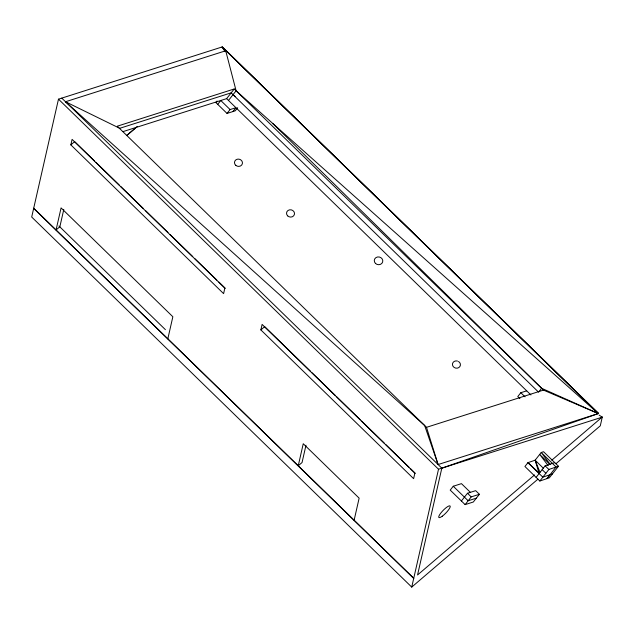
<?xml version="1.0" encoding="UTF-8"?>
<svg xmlns="http://www.w3.org/2000/svg" width="634" height="634" viewBox="0 0 634 634"><rect width="100%" height="100%" fill="white"/><g stroke="black" fill="none" stroke-linecap="round" stroke-linejoin="round"><path stroke-width="0.95" d="M225.07 51.33L222.272 46.908L598.314 413.574L438.094 464.548L424.645 425.509L65.508 101.749L225.958 50.696L598.544 413.495L222.272 46.908L58.479 99.173L31.7 217.034L411.735 587.092L537.965 479.114M70.842 144.885L72.094 139.369L224.856 288.121L223.604 293.629L70.842 144.885L74.653 141.628L94.458 160.909M63.796 209.45L59.865 226.718L56.061 229.983L61.078 207.904L172.852 316.746L167.836 338.81M260.859 329.91L262.111 324.402L414.874 473.146L413.622 478.662L260.859 329.91L264.671 326.653L310.636 371.413M305.976 445.266L302.053 462.527L298.242 465.784L303.25 443.729L359.137 498.15L354.129 520.205L413.74 578.271M411.735 587.092L438.514 469.231L58.479 99.173M221.995 47.138L225.125 51.283L225.72 50.768L236.102 90.789L598.314 413.574L441.819 468.177L417.552 574.99L534.533 474.937M599.138 415.143L602.26 417.14M225.474 51.742L225.72 50.768M536.11 477.386L545.145 465.831L554.742 462.614M539.835 481.016L548.87 469.461L558.467 466.244L543.56 451.733L541.222 452.478L535.128 460.205L527.94 462.654L524.936 466.505L539.835 481.016L549.321 477.838L558.467 466.244M552.365 473.97L550.027 474.715L547.023 478.567L556.081 467.004L541.222 452.478L550.288 464.548M217.082 100.996L215.861 102.542L227.035 113.431L235.222 110.823L237.663 107.732M217.731 104.364L220.775 100.505L230.087 109.563L235.935 107.709L232.884 111.568M595.936 411.854L598.314 413.574L543.481 390.1L234.239 88.974L226.623 98.642L123.02 131.61M228.478 100.449L236.102 90.789M227.035 113.431L230.087 109.563M526.703 390.837L520.831 392.708L517.788 396.567L519.896 398.627M470.531 492.483L461.449 483.639L453.262 486.246L450.211 490.106L465.118 504.616L473.305 502.017L479.399 494.29L475.674 490.661L467.488 493.26L461.394 500.995M598.314 413.574L541.618 388.285L538.567 392.153L231.188 92.841L119.881 128.258M465.118 504.616L471.213 496.89L479.399 494.29M126.752 135.43L137.253 126.443M126.76 135.541L135.771 127.838M551.786 460.189L602.3 416.982L600.295 425.802L555.986 463.7M539.114 473.535L535.128 460.205L543.512 468.368M550.027 474.715L542.839 477.164L527.94 462.654L539.455 473.4M234.239 88.974L117.266 126.198L426.508 427.324L438.094 464.548M426.508 427.324L543.481 390.1M438.514 469.231L602.031 417.22M476.348 498.15L468.161 500.757L453.262 486.246M65.508 101.749L119.129 128.013M233.05 94.656L235.246 96.606M226.623 98.642L530.927 394.958M520.831 392.708L525.063 396.821M545.145 465.831L548.87 469.461M542.165 469.643L545.89 473.273M61.783 98.119L441.819 468.177M467.488 493.26L471.213 496.89M95.869 162.288L119.208 185.009M120.618 186.388L143.252 208.428M145.376 210.488L168.002 232.527M170.126 234.596L192.76 256.627M194.876 258.696L216.804 280.046M218.928 282.106L225.292 288.312M312.055 372.792L335.394 395.521M336.805 396.9L360.144 419.621M361.554 421L384.188 443.039M385.607 444.41L408.938 467.139M410.356 468.518L415.31 473.336M58.946 225.997L165.403 329.656M33.705 208.214L354.129 520.205M33.665 208.372L413.701 578.43M550.154 464.619L539.7 454.412L548.22 465.713M272.644 123.408L541.618 388.285M535.128 460.205L539.97 472.267M458.477 361.475A4.01 3.638 12.8 0 1 458.699 367.649A4.01 3.638 12.8 0 1 452.502 364.986A4.01 3.638 12.8 0 1 457.518 361.063M442.278 516.195A8.028 1.894 -45.8 0 0 450.195 506.154A8.028 1.894 -45.8 0 0 440.971 512.851A8.028 1.894 -45.8 0 0 442.278 516.195M375.486 263.411A4.28 3.883 12.8 0 0 382.643 262.016A4.28 3.883 12.8 0 0 377.476 256.992A4.28 3.883 12.8 0 0 375.486 263.411M235.793 165.355A4.01 3.638 12.8 0 0 242.378 163.651A4.01 3.638 12.8 0 0 237.235 159.221A4.01 3.638 12.8 0 0 235.793 165.355M287.662 215.869A4.01 3.638 12.8 0 0 294.366 214.561A4.01 3.638 12.8 0 0 289.524 209.846A4.01 3.638 12.8 0 0 287.662 215.869"/></g></svg>
